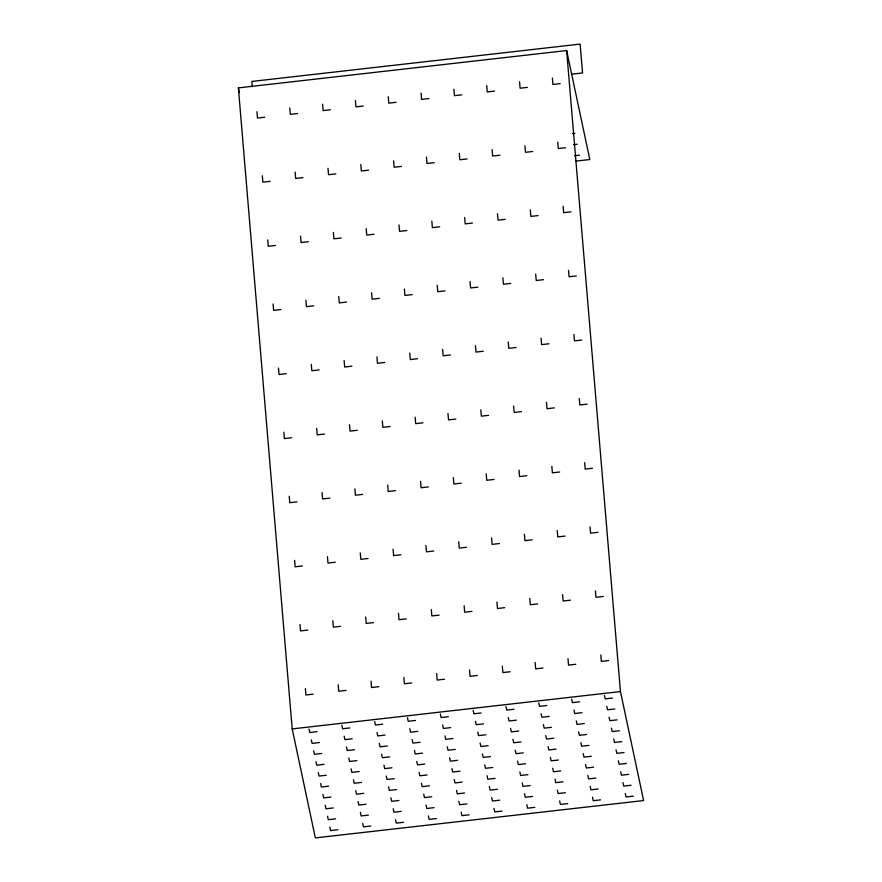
<?xml version="1.0" encoding="UTF-8"?>
<svg xmlns="http://www.w3.org/2000/svg" width="882" height="882" viewBox="0 0 882 882"><rect width="100%" height="100%" fill="white"/><g stroke="black" fill="none" stroke-linecap="round" stroke-linejoin="round"><path stroke-width="1.32" d="M566.641 50.55L620.454 691.565L643.617 800.558L315.359 837.9L292.196 728.907L238.383 87.891L566.641 50.55L589.804 159.543L576.133 161.097M571.591 74.209L582.539 72.963L580.113 44.1L251.855 81.442L252.296 86.69M264.776 117.24L257.478 118.078L256.949 111.661M297.598 113.513L290.31 114.34L289.77 107.935M330.43 109.776L323.132 110.603L322.592 104.197M363.252 106.038L355.964 106.876L355.424 100.46M396.073 102.312L388.786 103.139L388.245 96.722M428.906 98.575L421.607 99.401L421.078 92.996M461.727 94.837L454.439 95.664L453.899 89.258M494.559 91.1L487.261 91.937L486.721 85.521M527.381 87.373L520.093 88.2L519.553 81.794M560.202 83.636L552.915 84.463L552.375 78.057M572.462 133.612L574.888 133.336M573.565 144.648L577.214 144.229M270.157 181.35L262.869 182.177L262.329 175.761M302.978 177.613L295.69 178.44L295.15 172.034M335.81 173.875L328.512 174.702L327.983 168.297M368.632 170.149L361.344 170.976L360.804 164.559M401.453 166.411L394.166 167.238L393.626 160.833M434.286 162.674L426.998 163.501L426.458 157.095M467.107 158.936L459.82 159.774L459.279 153.358M499.94 155.21L492.641 156.037L492.112 149.62M532.761 151.472L525.474 152.299L524.933 145.894M565.594 147.735L558.295 148.562L557.755 142.156M574.667 155.684L579.529 155.133M275.537 245.45L268.249 246.276L267.709 239.871M308.358 241.712L301.071 242.539L300.53 236.133M341.191 237.975L333.892 238.813L333.363 232.396M374.012 234.248L366.725 235.075L366.184 228.659M406.845 230.511L399.546 231.338L399.006 224.932M439.666 226.773L432.378 227.611L431.838 221.195M472.487 223.047L465.2 223.874L464.66 217.457M505.32 219.309L498.032 220.136L497.492 213.731M538.141 215.572L530.854 216.399L530.314 209.993M570.974 211.834L563.675 212.672L563.146 206.256M280.917 309.549L273.629 310.376L273.089 303.97M313.738 305.811L306.451 306.649L305.911 300.233M346.571 302.085L339.283 302.912L338.743 296.495M379.392 298.348L372.105 299.174L371.565 292.769M412.225 294.61L404.926 295.437L404.397 289.031M445.046 290.873L437.759 291.71L437.218 285.294M477.879 287.146L470.58 287.973L470.04 281.567M510.7 283.409L503.413 284.236L502.872 277.83M543.521 279.671L536.234 280.509L535.694 274.093M576.354 275.945L569.055 276.772L568.526 270.355M286.297 373.648L279.01 374.475L278.469 368.07M319.13 369.911L311.831 370.749L311.291 364.332M351.951 366.184L344.664 367.011L344.123 360.606M384.773 362.447L377.485 363.274L376.945 356.868M417.605 358.709L410.317 359.547L409.777 353.131M450.426 354.983L443.139 355.81L442.599 349.393M483.259 351.245L475.96 352.072L475.431 345.667M516.08 347.508L508.793 348.335L508.252 341.929M548.902 343.782L541.614 344.608L541.074 338.192M581.734 340.044L574.447 340.871L573.906 334.465M291.677 437.748L284.39 438.586L283.85 432.169M324.51 434.021L317.211 434.848L316.682 428.432M357.331 430.284L350.044 431.111L349.504 424.705M390.164 426.546L382.865 427.373L382.325 420.968M422.985 422.82L415.698 423.647L415.157 417.23M455.807 419.082L448.519 419.909L447.979 413.504M488.639 415.345L481.34 416.172L480.811 409.766M521.46 411.607L514.173 412.445L513.633 406.029M554.293 407.881L546.994 408.708L546.454 402.302M587.114 404.143L579.827 404.97L579.287 398.565M297.058 501.858L289.77 502.685L289.23 496.268M329.89 498.121L322.603 498.947L322.062 492.542M362.711 494.383L355.424 495.21L354.884 488.804M395.544 490.646L388.245 491.483L387.716 485.067M428.365 486.919L421.078 487.746L420.538 481.34M461.187 483.182L453.899 484.009L453.359 477.603M494.019 479.444L486.732 480.282L486.191 473.866M526.841 475.718L519.553 476.545L519.013 470.128M559.673 471.98L552.375 472.807L551.845 466.402M592.495 468.243L585.207 469.07L584.667 462.664M302.449 565.957L295.15 566.784L294.61 560.379M335.27 562.22L327.983 563.047L327.442 556.641M368.092 558.482L360.804 559.32L360.264 552.904M400.924 554.756L393.626 555.583L393.096 549.166M433.746 551.018L426.458 551.845L425.918 545.44M466.578 547.281L459.279 548.108L458.739 541.702M499.399 543.544L492.112 544.381L491.572 537.965M532.221 539.817L524.933 540.644L524.393 534.238M565.053 536.08L557.755 536.906L557.226 530.501M597.875 532.342L590.587 533.18L590.047 526.763M307.829 630.057L300.53 630.884L300.001 624.478M340.65 626.319L333.363 627.146L332.823 620.741M373.472 622.593L366.184 623.42L365.644 617.003M406.304 618.855L399.017 619.682L398.477 613.277M439.126 615.118L431.838 615.945L431.298 609.539M471.958 611.38L464.66 612.218L464.13 605.802M504.78 607.654L497.492 608.481L496.952 602.064M537.601 603.916L530.314 604.743L529.773 598.338M570.433 600.179L563.146 601.006L562.606 594.6M603.255 596.452L595.967 597.279L595.427 590.863M313.209 694.156L305.911 694.983L305.381 688.577M346.031 690.419L338.743 691.256L338.203 684.84M378.863 686.692L371.565 687.519L371.024 681.113M411.685 682.955L404.397 683.782L403.857 677.376M444.506 679.217L437.218 680.055L436.678 673.639M477.338 675.491L470.04 676.318L469.511 669.901M510.16 671.753L502.872 672.58L502.332 666.175M542.992 668.016L535.694 668.843L535.154 662.437M575.814 664.278L568.526 665.116L567.986 658.7M608.635 660.552L601.348 661.379L600.807 654.973M292.196 728.907L620.454 691.565M317.057 731.663L309.769 732.49L309.02 728.995M349.878 727.926L342.591 728.753L341.852 725.258M382.711 724.188L375.412 725.015L374.674 721.52M415.532 720.451L408.245 721.289L407.495 717.794M448.365 716.724L441.066 717.551L440.327 714.056M481.186 712.987L473.899 713.814L473.149 710.319M514.008 709.249L506.72 710.087L505.981 706.581M546.84 705.523L539.541 706.35L538.803 702.855M579.661 701.785L572.374 702.612L571.624 699.117M612.494 698.048L605.195 698.875L604.457 695.38M319.372 742.556L312.085 743.383L311.335 739.888M352.194 738.818L344.906 739.656L344.167 736.161M385.026 735.092L377.739 735.919L376.989 732.424M417.848 731.354L410.56 732.181L409.821 728.686M450.68 727.617L443.381 728.455L442.643 724.949M483.501 723.89L476.214 724.717L475.464 721.222M516.323 720.153L509.035 720.98L508.297 717.485M549.155 716.416L541.868 717.242L541.118 713.747M581.977 712.678L574.689 713.516L573.95 710.021M614.809 708.952L607.511 709.778L606.772 706.284M321.687 753.46L314.4 754.286L313.65 750.791M354.52 749.722L347.221 750.549L346.483 747.054M387.341 745.985L380.054 746.822L379.304 743.328M420.163 742.258L412.875 743.085L412.137 739.59M452.995 738.521L445.697 739.348L444.958 735.853M485.817 734.783L478.529 735.61L477.779 732.115M518.649 731.057L511.351 731.884L510.612 728.389M551.471 727.319L544.183 728.146L543.433 724.651M584.292 723.582L577.004 724.409L576.266 720.914M617.124 719.844L609.837 720.682L609.087 717.187M324.003 764.352L316.715 765.19L315.977 761.695M356.835 760.626L349.537 761.453L348.798 757.958M389.657 756.888L382.369 757.715L381.619 754.22M422.489 753.151L415.19 753.978L414.452 750.483M455.31 749.424L448.023 750.251L447.273 746.756M488.132 745.687L480.844 746.514L480.106 743.019M520.964 741.949L513.666 742.776L512.927 739.281M553.786 738.212L546.498 739.05L545.749 735.555M586.618 734.486L579.32 735.312L578.581 731.817M619.44 730.748L612.152 731.575L611.402 728.08M326.318 775.256L319.03 776.083L318.292 772.588M359.15 771.518L351.863 772.356L351.113 768.85M391.972 767.792L384.684 768.619L383.946 765.124M424.804 764.055L417.506 764.881L416.767 761.387M457.626 760.317L450.338 761.144L449.588 757.649M490.447 756.58L483.16 757.418L482.421 753.923M523.28 752.853L515.992 753.68L515.242 750.185M556.101 749.116L548.813 749.943L548.075 746.448M588.933 745.378L581.635 746.216L580.896 742.721M621.755 741.652L614.467 742.479L613.718 738.984M328.644 786.16L321.346 786.987L320.607 783.492M361.466 782.422L354.178 783.249L353.428 779.754M394.287 778.685L387 779.512L386.261 776.017M427.12 774.958L419.821 775.785L419.082 772.29M459.941 771.221L452.653 772.048L451.915 768.553M492.773 767.483L485.475 768.31L484.736 764.815M525.595 763.746L518.307 764.584L517.558 761.089M558.416 760.019L551.129 760.846L550.39 757.351M591.249 756.282L583.961 757.109L583.211 753.614M624.07 752.544L616.783 753.371L616.044 749.876M330.959 797.052L323.661 797.879L322.922 794.384M363.781 793.326L356.493 794.153L355.744 790.658M396.613 789.588L389.315 790.415L388.576 786.92M429.435 785.851L422.147 786.678L421.398 783.183M462.256 782.114L454.969 782.951L454.23 779.456M495.089 778.387L487.79 779.214L487.051 775.719M527.91 774.65L520.623 775.476L519.873 771.982M560.743 770.912L553.444 771.75L552.705 768.244M593.564 767.186L586.276 768.013L585.527 764.518M626.385 763.448L619.098 764.275L618.359 760.78M333.275 807.956L325.987 808.783L325.238 805.288M366.096 804.219L358.809 805.046L358.07 801.551M398.929 800.481L391.63 801.319L390.891 797.824M431.75 796.755L424.463 797.582L423.713 794.087M464.571 793.017L457.284 793.844L456.545 790.349M497.404 789.28L490.116 790.118L489.367 786.612M530.225 785.553L522.938 786.38L522.199 782.885M563.058 781.816L555.759 782.643L555.021 779.148M595.879 778.078L588.592 778.905L587.842 775.41M628.712 774.352L621.413 775.179L620.674 771.684M335.59 818.849L328.302 819.687L327.553 816.192M368.411 815.122L361.124 815.949L360.385 812.454M401.244 811.385L393.945 812.212L393.207 808.717M434.065 807.647L426.778 808.485L426.039 804.99M466.898 803.921L459.599 804.748L458.861 801.253M499.719 800.183L492.432 801.01L491.682 797.515M532.541 796.446L525.253 797.273L524.514 793.778M565.373 792.72L558.086 793.546L557.336 790.052M598.194 788.982L590.907 789.809L590.168 786.314M631.027 785.245L623.728 786.071L622.99 782.577M337.905 829.753L330.618 830.579L329.868 827.084M370.738 826.015L363.439 826.853L362.7 823.358M403.559 822.289L396.272 823.115L395.522 819.621M436.381 818.551L429.093 819.378L428.354 815.883M469.213 814.814L461.914 815.652L461.176 812.146M502.034 811.087L494.747 811.914L493.997 808.419M534.867 807.35L527.568 808.177L526.83 804.682M567.688 803.612L560.401 804.439L559.651 800.944M600.51 799.875L593.222 800.713L592.484 797.218M633.342 796.148L626.044 796.975L625.305 793.48M238.383 87.891L239.408 92.709"/></g></svg>
